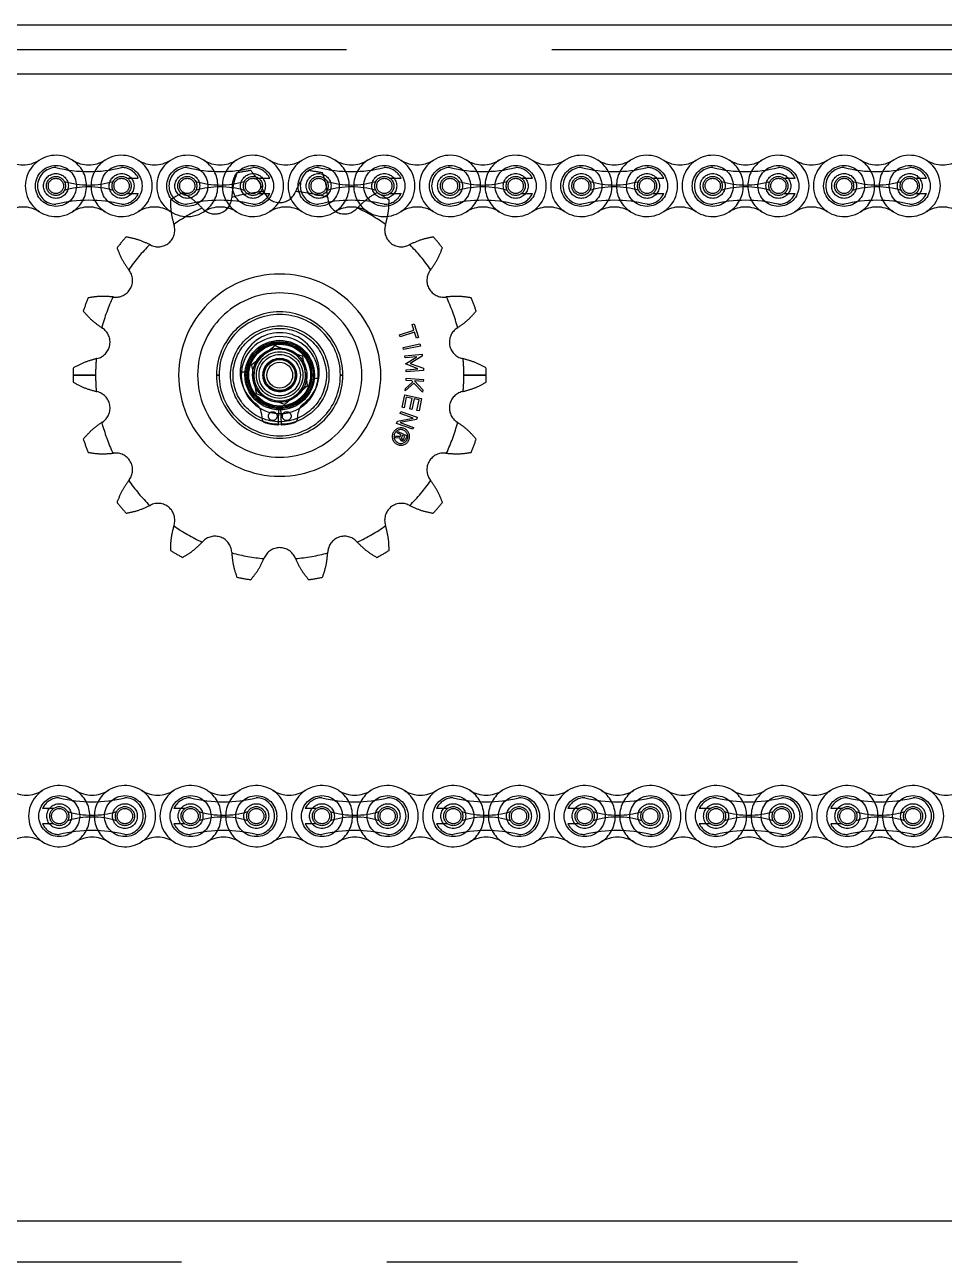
# Model space of a CAD drawing. Header units: metres. Extents: x 0 to 21025, y 0 to 14850.
# Drawn here: x 2607.1 to 2784.9, y 13047.4 to 13286.7 of the extents above; entities that cross this region are included whole.
import ezdxf

# ---------------------------------------------------------------- set-up
doc = ezdxf.new("R2010")
doc.units = ezdxf.units.M
doc.header["$LTSCALE"] = 25
doc.linetypes.add('HIDDEN2', pattern=[4.7625, 3.175, -1.5875])
doc.layers.add('SL4', color=4, linetype='Continuous')
doc.layers.add('ST1', color=7, linetype='HIDDEN2')

msp = doc.modelspace()

# ---------------------------------------------------------------- linework, layer by layer
at = {"layer": 'SL4'}
for p, q in [((2155.821, 13286.681), (2875.564, 13286.681)), ((2875.564, 13277.156), (2167.668, 13277.156)), ((2651.01, 13221.009), (2653.249, 13222.83)), ((2655.489, 13224.652), (2658.186, 13223.623)), ((2661.799, 13216.894), (2659.559, 13215.072)), ((2657.32, 13213.251), (2654.622, 13214.279)), ((1925.564, 13055.444), (2828.064, 13055.444))]:
    msp.add_line(p, q, dxfattribs=at)
for radius in [6, 3, 2.5]:
    msp.add_circle((2656.404, 13218.951), radius, dxfattribs=at)
for start, end in [(129.1229, 189.1229), (69.1229, 129.1229), (9.1229, 69.1229), (189.1229, 249.1229), (309.1229, 9.1229), (249.1229, 309.1229)]:
    msp.add_arc((2656.404, 13218.951), 5, start, end, dxfattribs=at)
for points, knots in [([(2653.249, 13222.83), (2653.302, 13222.873), (2654.059, 13223.488), (2654.8, 13224.091), (2655.489, 13224.652)], [0, 0, 0, 0, 0.0702006, 1, 1, 1, 1]), ([(2658.186, 13223.623), (2658.25, 13223.599), (2659.161, 13223.251), (2660.053, 13222.911), (2660.883, 13222.594)], [0, 0, 0, 0, 0.0702006, 1, 1, 1, 1]), ([(2651.467, 13218.158), (2651.426, 13218.418), (2651.271, 13219.382), (2651.12, 13220.322), (2651.01, 13221.009)], [0, 0, 0, 0, 0.2686336, 1, 1, 1, 1]), ([(2661.341, 13219.744), (2661.299, 13220.003), (2661.144, 13220.968), (2660.994, 13221.907), (2660.883, 13222.594)], [0, 0, 0, 0, 0.2686336, 1, 1, 1, 1]), ([(2651.925, 13215.308), (2651.887, 13215.547), (2651.737, 13216.477), (2651.582, 13217.442), (2651.467, 13218.158)], [0, 0, 0, 0, 0.25755135, 1, 1, 1, 1]), ([(2661.799, 13216.894), (2661.76, 13217.133), (2661.611, 13218.062), (2661.456, 13219.027), (2661.341, 13219.744)], [0, 0, 0, 0, 0.25755135, 1, 1, 1, 1]), ([(2654.622, 13214.279), (2654.558, 13214.304), (2653.648, 13214.651), (2652.755, 13214.992), (2651.925, 13215.308)], [0, 0, 0, 0, 0.0702006, 1, 1, 1, 1]), ([(2659.559, 13215.072), (2659.506, 13215.029), (2658.75, 13214.414), (2658.009, 13213.811), (2657.32, 13213.251)], [0, 0, 0, 0, 0.0702006, 1, 1, 1, 1])]:
    msp.add_open_spline(points, degree=3, knots=knots, dxfattribs=at)
at = {"layer": 'ST1'}
for p, q in [((1875.564, 13281.919), (2875.564, 13281.919)), ((2875.564, 13277.156), (1875.564, 13277.156)), ((2626.937, 13256.997), (2629.061, 13256.997)), ((2652.337, 13256.997), (2654.461, 13256.997)), ((2661.985, 13258.499), (2661.848, 13258.314)), ((2677.737, 13256.997), (2679.861, 13256.997)), ((2703.137, 13256.997), (2705.261, 13256.997)), ((2728.537, 13256.997), (2730.661, 13256.997)), ((2753.937, 13256.997), (2756.061, 13256.997)), ((2779.337, 13256.997), (2781.461, 13256.997)), ((2626.937, 13254.045), (2629.061, 13254.045)), ((2652.337, 13254.045), (2654.461, 13254.045)), ((2677.737, 13254.045), (2679.861, 13254.045)), ((2703.137, 13254.045), (2705.261, 13254.045)), ((2728.537, 13254.045), (2730.661, 13254.045)), ((2753.937, 13254.045), (2756.061, 13254.045)), ((2779.337, 13254.045), (2781.461, 13254.045)), ((2679.572, 13226.705), (2682.363, 13227.613)), ((2682.001, 13228.724), (2682.392, 13228.851)), ((2682.363, 13227.613), (2682.001, 13228.724)), ((2682.392, 13228.851), (2683.239, 13226.249)), ((2679.696, 13226.324), (2679.572, 13226.705)), ((2682.487, 13227.231), (2679.696, 13226.324)), ((2682.849, 13226.122), (2682.487, 13227.231)), ((2683.239, 13226.249), (2682.849, 13226.122)), ((2680.25, 13224.268), (2683.521, 13224.967)), ((2680.334, 13223.875), (2680.25, 13224.268)), ((2683.605, 13224.575), (2680.334, 13223.875)), ((2680.598, 13222.686), (2683.93, 13222.985)), ((2680.633, 13222.287), (2680.598, 13222.686)), ((2683.521, 13224.967), (2683.605, 13224.575)), ((2683.93, 13222.985), (2683.966, 13222.583)), ((2682.895, 13222.487), (2680.633, 13222.287)), ((2680.735, 13221.148), (2682.895, 13222.487)), ((2680.739, 13221.105), (2680.735, 13221.148)), ((2683.102, 13220.17), (2680.739, 13221.105)), ((2683.966, 13222.583), (2681.622, 13221.205)), ((2681.622, 13221.205), (2684.173, 13220.265)), ((2684.173, 13220.265), (2684.208, 13219.871)), ((2620.797, 13218.951), (2616.464, 13218.951)), ((2616.464, 13218.951), (2620.797, 13218.951)), ((2616.464, 13218.951), (2620.797, 13218.951)), ((2620.797, 13218.951), (2616.464, 13218.951)), ((2644.189, 13218.951), (2644.678, 13218.951)), ((2644.678, 13218.951), (2644.189, 13218.951)), ((2644.678, 13218.951), (2644.189, 13218.951)), ((2644.189, 13218.951), (2644.678, 13218.951)), ((2649.954, 13219.516), (2648.98, 13219.601)), ((2648.98, 13219.601), (2649.954, 13219.516)), ((2648.98, 13219.601), (2649.954, 13219.516)), ((2649.954, 13219.516), (2648.98, 13219.601)), ((2663.828, 13218.302), (2662.855, 13218.387)), ((2662.855, 13218.387), (2663.828, 13218.302)), ((2662.855, 13218.387), (2663.828, 13218.302)), ((2663.828, 13218.302), (2662.855, 13218.387)), ((2668.131, 13218.951), (2668.619, 13218.951)), ((2668.619, 13218.951), (2668.131, 13218.951)), ((2668.619, 13218.951), (2668.131, 13218.951)), ((2668.131, 13218.951), (2668.619, 13218.951)), ((2680.827, 13217.936), (2680.857, 13218.336)), ((2681.921, 13217.854), (2680.827, 13217.936)), ((2680.841, 13219.966), (2683.102, 13220.17)), ((2680.876, 13219.571), (2680.841, 13219.966)), ((2680.857, 13218.336), (2684.194, 13218.085)), ((2684.208, 13219.871), (2680.876, 13219.571)), ((2684.194, 13218.085), (2684.163, 13217.685)), ((2696.344, 13218.951), (2692.012, 13218.951)), ((2692.012, 13218.951), (2696.344, 13218.951)), ((2692.012, 13218.951), (2696.344, 13218.951)), ((2696.344, 13218.951), (2692.012, 13218.951)), ((2682.346, 13217.402), (2680.672, 13215.885)), ((2680.672, 13215.885), (2680.71, 13216.382)), ((2680.71, 13216.382), (2682.111, 13217.651)), ((2682.111, 13217.651), (2681.921, 13217.854)), ((2684.008, 13215.634), (2682.346, 13217.402)), ((2682.464, 13217.813), (2684.046, 13216.131)), ((2684.163, 13217.685), (2682.464, 13217.813)), ((2684.046, 13216.131), (2684.008, 13215.634)), ((2680.06, 13212.729), (2680.565, 13215.134)), ((2680.884, 13214.656), (2680.462, 13212.644)), ((2680.565, 13215.134), (2683.84, 13214.447)), ((2681.983, 13214.426), (2680.884, 13214.656)), ((2681.56, 13212.414), (2681.983, 13214.426)), ((2682.384, 13214.342), (2681.962, 13212.33)), ((2683.356, 13214.138), (2682.384, 13214.342)), ((2682.933, 13212.126), (2683.356, 13214.138)), ((2683.84, 13214.447), (2683.335, 13212.041)), ((2652.808, 13211.749), (2652.983, 13210.418)), ((2656.154, 13209.354), (2656.243, 13212.753)), ((2656.566, 13212.753), (2656.654, 13209.354)), ((2659.825, 13210.418), (2660, 13211.749)), ((2679.695, 13211.532), (2679.83, 13211.91)), ((2682.237, 13210.625), (2679.695, 13211.532)), ((2679.83, 13211.91), (2682.981, 13210.786)), ((2680.462, 13212.644), (2680.06, 13212.729)), ((2681.962, 13212.33), (2681.56, 13212.414)), ((2682.981, 13210.786), (2682.822, 13210.341)), ((2683.335, 13212.041), (2682.933, 13212.126)), ((2679.005, 13209.595), (2679.157, 13210.023)), ((2682.157, 13208.473), (2679.005, 13209.595)), ((2679.157, 13210.023), (2682.237, 13210.625)), ((2682.822, 13210.341), (2679.682, 13209.779)), ((2679.682, 13209.779), (2682.291, 13208.851)), ((2682.291, 13208.851), (2682.157, 13208.473)), ((2678.603, 13206.778), (2678.773, 13207.138)), ((2679.632, 13206.802), (2678.603, 13206.778)), ((2678.773, 13207.138), (2679.754, 13207.161)), ((2679.108, 13207.765), (2679.249, 13208.062)), ((2679.869, 13207.405), (2679.108, 13207.765)), ((2679.249, 13208.062), (2681.018, 13207.225)), ((2679.754, 13207.161), (2679.869, 13207.405)), ((2680.08, 13206.556), (2679.946, 13206.274)), ((2679.954, 13206.27), (2680.088, 13206.553)), ((2680.157, 13207.282), (2679.967, 13206.881)), ((2680.6, 13207.072), (2680.157, 13207.282)), ((2680.413, 13206.676), (2680.6, 13207.072)), ((2681.018, 13207.225), (2680.707, 13206.568)), ((2612.662, 13135.162), (2610.539, 13135.162)), ((2638.062, 13135.162), (2635.939, 13135.162)), ((2663.462, 13135.162), (2661.339, 13135.162)), ((2688.862, 13135.162), (2686.739, 13135.162)), ((2714.262, 13135.162), (2712.139, 13135.162)), ((2739.662, 13135.162), (2737.539, 13135.162)), ((2765.062, 13135.162), (2762.939, 13135.162)), ((2612.662, 13132.21), (2610.539, 13132.21)), ((2638.062, 13132.21), (2635.939, 13132.21)), ((2663.462, 13132.21), (2661.339, 13132.21)), ((2688.862, 13132.21), (2686.739, 13132.21)), ((2714.262, 13132.21), (2712.139, 13132.21)), ((2739.662, 13132.21), (2737.539, 13132.21)), ((2765.062, 13132.21), (2762.939, 13132.21)), ((1875.564, 13055.444), (2875.564, 13055.444)), ((2875.564, 13047.444), (1875.564, 13047.444))]:
    msp.add_line(p, q, dxfattribs=at)
for centre, radius in [((2613.13, 13255.521), 3.96), ((2625.83, 13255.521), 3.96), ((2638.53, 13255.521), 3.96), ((2651.23, 13255.521), 3.96), ((2663.93, 13255.521), 3.96), ((2676.63, 13255.521), 3.96), ((2689.33, 13255.521), 3.96), ((2702.03, 13255.521), 3.96), ((2714.73, 13255.521), 3.96), ((2727.43, 13255.521), 3.96), ((2740.13, 13255.521), 3.96), ((2752.83, 13255.521), 3.96), ((2765.53, 13255.521), 3.96), ((2778.23, 13255.521), 3.96), ((2613.13, 13255.521), 2.399), ((2613.13, 13255.521), 1.845), ((2613.13, 13255.521), 1.476), ((2625.83, 13255.521), 2.398), ((2625.83, 13255.521), 1.845), ((2625.83, 13255.521), 1.476), ((2638.53, 13255.521), 2.399), ((2638.53, 13255.521), 1.845), ((2638.53, 13255.521), 1.476), ((2651.23, 13255.521), 2.399), ((2651.23, 13255.521), 1.845), ((2651.23, 13255.521), 1.476), ((2663.93, 13255.521), 2.398), ((2663.93, 13255.521), 1.845), ((2663.93, 13255.521), 1.476), ((2676.63, 13255.521), 2.398), ((2676.63, 13255.521), 1.845), ((2676.63, 13255.521), 1.476), ((2689.33, 13255.521), 2.398), ((2689.33, 13255.521), 1.845), ((2689.33, 13255.521), 1.476), ((2702.03, 13255.521), 2.398), ((2702.03, 13255.521), 1.845), ((2702.03, 13255.521), 1.476), ((2714.73, 13255.521), 2.398), ((2714.73, 13255.521), 1.845), ((2714.73, 13255.521), 1.476), ((2727.43, 13255.521), 2.398), ((2727.43, 13255.521), 1.845), ((2727.43, 13255.521), 1.476), ((2740.13, 13255.521), 2.399), ((2740.13, 13255.521), 1.845), ((2740.13, 13255.521), 1.476), ((2752.83, 13255.521), 2.399), ((2752.83, 13255.521), 1.845), ((2752.83, 13255.521), 1.476), ((2765.53, 13255.521), 2.398), ((2765.53, 13255.521), 1.845), ((2765.53, 13255.521), 1.476), ((2778.23, 13255.521), 2.398), ((2778.23, 13255.521), 1.845), ((2778.23, 13255.521), 1.476), ((2656.404, 13218.951), 9.525), ((2656.404, 13218.951), 9.025), ((2656.404, 13218.951), 6.725), ((2656.404, 13218.951), 6.725), ((2656.404, 13218.951), 6.475), ((2656.404, 13218.951), 6.2), ((2656.404, 13218.951), 5.975), ((2656.404, 13218.951), 5.25), ((2656.404, 13218.951), 5.25), ((2656.404, 13218.951), 4.5), ((2656.404, 13218.951), 4), ((2656.404, 13218.951), 3.25), ((2656.404, 13218.951), 3.25), ((2656.404, 13218.951), 3.2), ((2655.054, 13211.015), 0.85), ((2657.754, 13211.015), 0.85), ((2613.769, 13133.686), 3.96), ((2626.469, 13133.686), 3.96), ((2639.169, 13133.686), 3.96), ((2651.869, 13133.686), 3.96), ((2664.569, 13133.686), 3.96), ((2677.269, 13133.686), 3.96), ((2689.969, 13133.686), 3.96), ((2702.669, 13133.686), 3.96), ((2715.369, 13133.686), 3.96), ((2728.069, 13133.686), 3.96), ((2740.769, 13133.686), 3.96), ((2753.469, 13133.686), 3.96), ((2766.169, 13133.686), 3.96), ((2778.869, 13133.686), 3.96), ((2613.769, 13133.686), 2.398), ((2613.769, 13133.686), 1.845), ((2613.769, 13133.686), 1.476), ((2626.469, 13133.686), 2.398), ((2626.469, 13133.686), 1.845), ((2626.469, 13133.686), 1.476), ((2639.169, 13133.686), 2.399), ((2639.169, 13133.686), 1.845), ((2639.169, 13133.686), 1.476), ((2651.869, 13133.686), 2.399), ((2651.869, 13133.686), 1.845), ((2651.869, 13133.686), 1.476), ((2664.569, 13133.686), 2.399), ((2664.569, 13133.686), 1.845), ((2664.569, 13133.686), 1.476), ((2677.269, 13133.686), 2.399), ((2677.269, 13133.686), 1.845), ((2677.269, 13133.686), 1.476), ((2689.969, 13133.686), 2.398), ((2689.969, 13133.686), 1.845), ((2689.969, 13133.686), 1.476), ((2702.669, 13133.686), 2.398), ((2702.669, 13133.686), 1.845), ((2702.669, 13133.686), 1.476), ((2715.369, 13133.686), 2.398), ((2715.369, 13133.686), 1.845), ((2715.369, 13133.686), 1.476), ((2728.069, 13133.686), 2.398), ((2728.069, 13133.686), 1.845), ((2728.069, 13133.686), 1.476), ((2740.769, 13133.686), 2.398), ((2740.769, 13133.686), 1.845), ((2740.769, 13133.686), 1.476), ((2753.469, 13133.686), 2.398), ((2753.469, 13133.686), 1.845), ((2753.469, 13133.686), 1.476), ((2766.169, 13133.686), 2.399), ((2766.169, 13133.686), 1.845), ((2766.169, 13133.686), 1.476), ((2778.869, 13133.686), 2.398), ((2778.869, 13133.686), 1.845), ((2778.869, 13133.686), 1.476)]:
    msp.add_circle(centre, radius, dxfattribs=at)
for centre, radius, start, end in [((2613.13, 13255.521), 5.92, 57.56669, 302.43331), ((2625.83, 13255.521), 5.92, 237.56669, 122.43331), ((2638.53, 13255.521), 5.92, 57.56669, 302.43331), ((2651.23, 13255.521), 5.92, 237.56669, 122.43331), ((2663.93, 13255.521), 5.92, 57.56669, 302.43331), ((2676.63, 13255.521), 5.92, 237.56669, 122.43331), ((2689.33, 13255.521), 5.92, 57.56669, 302.43331), ((2702.03, 13255.521), 5.92, 237.56669, 122.43331), ((2714.73, 13255.521), 5.92, 57.56669, 302.43331), ((2727.43, 13255.521), 5.92, 237.56669, 122.43331), ((2740.13, 13255.521), 5.92, 57.56669, 302.43331), ((2752.83, 13255.521), 5.92, 237.56669, 122.43331), ((2765.53, 13255.521), 5.92, 57.56669, 302.43331), ((2778.23, 13255.521), 5.92, 237.56669, 122.43331), ((2606.78, 13265.514), 5.92, 237.56669, 302.43331), ((2613.13, 13255.521), 3.552, 90, 270), ((2619.48, 13284.618), 26.322, 256.04015, 283.95985), ((2619.48, 13265.514), 5.92, 237.56669, 302.43331), ((2613.13, 13255.521), 5.92, 302.43324, 57.56676), ((2625.83, 13255.521), 5.92, 122.43324, 237.56676), ((2625.83, 13255.521), 3.552, 24.55336, 90), ((2632.18, 13265.514), 5.92, 237.56669, 302.43331), ((2638.53, 13255.521), 3.552, 90, 270), ((2644.88, 13284.618), 26.322, 256.04015, 283.95985), ((2644.88, 13265.514), 5.92, 237.56669, 302.43331), ((2638.53, 13255.521), 5.92, 302.43324, 57.56676), ((2651.23, 13255.521), 5.92, 122.43324, 237.56676), ((2651.23, 13255.521), 3.552, 24.55336, 90), ((2657.58, 13265.514), 5.92, 237.56669, 302.43331), ((2663.93, 13255.521), 3.552, 90, 270), ((2670.28, 13284.618), 26.322, 256.04015, 283.95985), ((2670.28, 13265.514), 5.92, 237.56669, 302.43331), ((2663.93, 13255.521), 5.92, 302.43324, 57.56676), ((2676.63, 13255.521), 5.92, 122.43324, 237.56676), ((2676.63, 13255.521), 3.552, 24.55336, 90), ((2682.98, 13265.514), 5.92, 237.56669, 302.43331), ((2689.33, 13255.521), 3.552, 90, 270), ((2695.68, 13284.618), 26.322, 256.04015, 283.95985), ((2695.68, 13265.514), 5.92, 237.56669, 302.43331), ((2689.33, 13255.521), 5.92, 302.43324, 57.56676), ((2702.03, 13255.521), 5.92, 122.43324, 237.56676), ((2702.03, 13255.521), 3.552, 24.55336, 90), ((2708.38, 13265.514), 5.92, 237.56669, 302.43331), ((2714.73, 13255.521), 3.552, 90, 270), ((2721.08, 13284.618), 26.322, 256.04015, 283.95985), ((2721.08, 13265.514), 5.92, 237.56669, 302.43331), ((2714.73, 13255.521), 5.92, 302.43324, 57.56676), ((2727.43, 13255.521), 5.92, 122.43324, 237.56676), ((2727.43, 13255.521), 3.552, 24.55336, 90), ((2733.78, 13265.514), 5.92, 237.56669, 302.43331), ((2740.13, 13255.521), 3.552, 90, 270), ((2746.48, 13284.618), 26.322, 256.04015, 283.95985), ((2746.48, 13265.514), 5.92, 237.56669, 302.43331), ((2740.13, 13255.521), 5.92, 302.43324, 57.56676), ((2752.83, 13255.521), 5.92, 122.43324, 237.56676), ((2752.83, 13255.521), 3.552, 24.55336, 90), ((2759.18, 13265.514), 5.92, 237.56669, 302.43331), ((2765.53, 13255.521), 3.552, 90, 270), ((2771.88, 13284.618), 26.322, 256.04015, 283.95985), ((2771.88, 13265.514), 5.92, 237.56669, 302.43331), ((2765.53, 13255.521), 5.92, 302.43324, 57.56676), ((2778.23, 13255.521), 5.92, 122.43324, 237.56676), ((2778.23, 13255.521), 3.552, 24.55336, 90), ((2784.58, 13265.514), 5.92, 237.56669, 302.43331), ((2619.48, 13271.874), 16.175, 252.993, 287.007), ((2644.88, 13271.874), 16.175, 252.993, 287.007), ((2656.404, 13218.951), 39.94, 98.03204, 101.96796), ((2656.404, 13218.951), 39.94, 78.03204, 81.96796), ((2670.28, 13271.874), 16.175, 252.993, 287.007), ((2695.68, 13271.874), 16.175, 252.993, 287.007), ((2721.08, 13271.874), 16.175, 252.993, 287.007), ((2746.48, 13271.874), 16.175, 252.993, 287.007), ((2771.88, 13271.874), 16.175, 252.993, 287.007), ((2619.48, 13239.169), 16.175, 72.993, 107.007), ((2625.83, 13255.521), 3.552, 270, 335.44664), ((2656.404, 13218.951), 39.94, 118.03204, 121.96796), ((2644.88, 13239.169), 16.175, 72.993, 107.007), ((2656.404, 13218.951), 35.607, 94.90066, 105.09934), ((2656.404, 13218.951), 35.607, 94.90066, 105.09934), ((2656.404, 13218.951), 35.607, 94.90066, 105.09934), ((2656.404, 13218.951), 35.607, 94.90066, 105.09934), ((2651.23, 13255.521), 3.552, 270, 335.44664), ((2639.194, 13248.42), 15.39, 22.5, 22.98231), ((2656.404, 13255.548), 3.238, 202.5, 337.5), ((2673.614, 13248.42), 15.39, 157.01769, 157.5), ((2656.404, 13218.951), 35.607, 74.90066, 85.09934), ((2656.404, 13218.951), 35.607, 74.90066, 85.09934), ((2656.404, 13218.951), 35.607, 74.90066, 85.09934), ((2656.404, 13218.951), 35.607, 74.90066, 85.09934), ((2670.28, 13239.169), 16.175, 72.993, 107.007), ((2656.404, 13218.951), 39.94, 58.03204, 61.96796), ((2676.63, 13255.521), 3.552, 270, 335.44664), ((2695.68, 13239.169), 16.175, 72.993, 107.007), ((2702.03, 13255.521), 3.552, 270, 335.44664), ((2721.08, 13239.169), 16.175, 72.993, 107.007), ((2727.43, 13255.521), 3.552, 270, 335.44664), ((2746.48, 13239.169), 16.175, 72.993, 107.007), ((2752.83, 13255.521), 3.552, 270, 335.44664), ((2771.88, 13239.169), 16.175, 72.993, 107.007), ((2778.23, 13255.521), 3.552, 270, 335.44664), ((2606.78, 13245.528), 5.92, 57.56669, 122.43331), ((2619.48, 13226.424), 26.322, 76.04015, 103.95985), ((2619.48, 13245.528), 5.92, 57.56669, 122.43331), ((2632.18, 13245.528), 5.92, 57.56669, 122.43331), ((2644.88, 13226.424), 26.322, 76.04015, 103.95985), ((2643.887, 13253.341), 3.238, 222.5, 357.5), ((2644.88, 13245.528), 5.92, 57.56669, 122.43331), ((2662.498, 13252.529), 15.39, 177.01769, 177.5), ((2657.58, 13245.528), 5.92, 57.56669, 122.43331), ((2670.28, 13226.424), 26.322, 76.04015, 103.95985), ((2650.311, 13252.529), 15.39, 2.5, 2.98231), ((2668.921, 13253.341), 3.238, 182.5, 317.5), ((2670.28, 13245.528), 5.92, 57.56669, 122.43331), ((2682.98, 13245.528), 5.92, 57.56669, 122.43331), ((2695.68, 13226.424), 26.322, 76.04015, 103.95985), ((2695.68, 13245.528), 5.92, 57.56669, 122.43331), ((2708.38, 13245.528), 5.92, 57.56669, 122.43331), ((2721.08, 13226.424), 26.322, 76.04015, 103.95985), ((2721.08, 13245.528), 5.92, 57.56669, 122.43331), ((2733.78, 13245.528), 5.92, 57.56669, 122.43331), ((2746.48, 13226.424), 26.322, 76.04015, 103.95985), ((2746.48, 13245.528), 5.92, 57.56669, 122.43331), ((2759.18, 13245.528), 5.92, 57.56669, 122.43331), ((2771.88, 13226.424), 26.322, 76.04015, 103.95985), ((2771.88, 13245.528), 5.92, 57.56669, 122.43331), ((2784.58, 13245.528), 5.92, 57.56669, 122.43331), ((2656.404, 13218.951), 35.607, 114.90066, 125.09934), ((2656.404, 13218.951), 35.607, 114.90066, 125.09934), ((2656.404, 13218.951), 35.607, 114.90066, 125.09934), ((2656.404, 13218.951), 35.607, 114.90066, 125.09934), ((2630.153, 13240.756), 15.39, 42.5, 42.98231), ((2682.655, 13240.756), 15.39, 137.01769, 137.5), ((2656.404, 13218.951), 35.607, 54.90066, 65.09934), ((2656.404, 13218.951), 35.607, 54.90066, 65.09934), ((2656.404, 13218.951), 35.607, 54.90066, 65.09934), ((2656.404, 13218.951), 35.607, 54.90066, 65.09934), ((2632.88, 13246.986), 3.238, 242.5, 17.5), ((2650.646, 13252.588), 15.39, 197.01769, 197.5), ((2679.928, 13246.986), 3.238, 162.5, 297.5), ((2662.162, 13252.588), 15.39, 342.5, 342.98231), ((2656.404, 13218.951), 39.94, 138.03204, 141.96796), ((2656.404, 13218.951), 39.94, 38.03204, 41.96796), ((2656.404, 13218.951), 35.607, 134.90066, 145.09934), ((2656.404, 13218.951), 35.607, 134.90066, 145.09934), ((2656.404, 13218.951), 35.607, 134.90066, 145.09934), ((2656.404, 13218.951), 35.607, 134.90066, 145.09934), ((2624.278, 13230.463), 15.39, 62.5, 62.98231), ((2688.53, 13230.463), 15.39, 117.01769, 117.5), ((2656.404, 13218.951), 35.607, 34.90066, 45.09934), ((2656.404, 13218.951), 35.607, 34.90066, 45.09934), ((2656.404, 13218.951), 35.607, 34.90066, 45.09934), ((2656.404, 13218.951), 35.607, 34.90066, 45.09934), ((2624.71, 13237.25), 3.238, 262.5, 37.5), ((2639.489, 13248.59), 15.39, 217.01769, 217.5), ((2656.404, 13218.951), 19.544, 0, 180), ((2688.098, 13237.25), 3.238, 142.5, 277.5), ((2673.319, 13248.59), 15.39, 322.5, 322.98231), ((2656.404, 13218.951), 15.88, 0, 180), ((2656.404, 13218.951), 39.94, 158.03204, 161.96796), ((2656.404, 13218.951), 35.607, 154.90066, 165.09934), ((2656.404, 13218.951), 35.607, 154.90066, 165.09934), ((2656.404, 13218.951), 35.607, 154.90066, 165.09934), ((2656.404, 13218.951), 35.607, 154.90066, 165.09934), ((2622.279, 13218.781), 15.39, 82.5, 82.98231), ((2690.53, 13218.781), 15.39, 97.01769, 97.5), ((2656.404, 13218.951), 35.607, 14.90066, 25.09934), ((2656.404, 13218.951), 35.607, 14.90066, 25.09934), ((2656.404, 13218.951), 35.607, 14.90066, 25.09934), ((2656.404, 13218.951), 35.607, 14.90066, 25.09934), ((2656.404, 13218.951), 39.94, 18.03204, 21.96796), ((2656.404, 13218.951), 12.215, 0, 180), ((2656.404, 13218.951), 11.726, 0, 180), ((2656.404, 13218.951), 11.726, 0, 180), ((2656.404, 13218.951), 11.726, 0, 180), ((2656.404, 13218.951), 11.726, 0, 180), ((2620.363, 13225.306), 3.238, 282.5, 57.5), ((2630.372, 13241.017), 15.39, 237.01769, 237.5), ((2692.445, 13225.306), 3.238, 122.5, 257.5), ((2682.436, 13241.017), 15.39, 302.5, 302.98231), ((2656.404, 13219.508), 7.643, 306.50645, 233.49355), ((2656.404, 13218.951), 7.452, 355, 175), ((2656.404, 13218.951), 7.452, 355, 175), ((2656.404, 13218.951), 7.452, 355, 175), ((2656.404, 13218.951), 7.452, 355, 175), ((2656.404, 13218.951), 6.2, 271.49225, 268.50775), ((2656.404, 13218.951), 39.94, 178.03204, 180), ((2656.404, 13218.951), 35.607, 174.90066, 180), ((2656.404, 13218.951), 35.607, 174.90066, 180), ((2656.404, 13218.951), 35.607, 174.90066, 180), ((2656.404, 13218.951), 35.607, 174.90066, 180), ((2624.395, 13207.119), 15.39, 102.5, 102.98231), ((2688.413, 13207.119), 15.39, 77.01769, 77.5), ((2656.404, 13218.951), 35.607, 0, 5.09934), ((2656.404, 13218.951), 35.607, 0, 5.09934), ((2656.404, 13218.951), 35.607, 0, 5.09934), ((2656.404, 13218.951), 35.607, 0, 5.09934), ((2656.404, 13218.951), 39.94, 0, 1.96796), ((2656.404, 13218.951), 39.94, 180, 181.96796), ((2656.404, 13218.951), 35.607, 180, 185.09934), ((2656.404, 13218.951), 35.607, 180, 185.09934), ((2656.404, 13218.951), 35.607, 180, 185.09934), ((2656.404, 13218.951), 35.607, 180, 185.09934), ((2656.404, 13218.951), 19.544, 180, 0), ((2656.404, 13218.951), 15.88, 180, 0), ((2656.404, 13218.951), 12.215, 180, 0), ((2656.404, 13218.951), 11.726, 180, 0), ((2656.404, 13218.951), 11.726, 180, 0), ((2656.404, 13218.951), 11.726, 180, 0), ((2656.404, 13218.951), 11.726, 180, 0), ((2656.404, 13218.951), 7.452, 175, 355), ((2656.404, 13218.951), 7.452, 175, 355), ((2656.404, 13218.951), 7.452, 175, 355), ((2656.404, 13218.951), 7.452, 175, 355), ((2656.404, 13218.951), 35.607, 354.90066, 0), ((2656.404, 13218.951), 35.607, 354.90066, 0), ((2656.404, 13218.951), 35.607, 354.90066, 0), ((2656.404, 13218.951), 35.607, 354.90066, 0), ((2656.404, 13218.951), 39.94, 358.03204, 0), ((2624.395, 13230.783), 15.39, 257.01769, 257.5), ((2620.363, 13212.596), 3.238, 302.5, 77.5), ((2692.445, 13212.596), 3.238, 102.5, 237.5), ((2688.413, 13230.783), 15.39, 282.5, 282.98231), ((2650.43, 13211.436), 2.398, 7.5, 53.49355), ((2662.378, 13211.436), 2.398, 126.50645, 172.5), ((2630.372, 13196.885), 15.39, 122.5, 122.98231), ((2656.404, 13218.951), 35.607, 194.90066, 205.09934), ((2656.404, 13218.951), 35.607, 194.90066, 205.09934), ((2656.404, 13218.951), 35.607, 194.90066, 205.09934), ((2656.404, 13218.951), 35.607, 194.90066, 205.09934), ((2653.727, 13210.516), 0.75, 187.5, 252.39018), ((2656.404, 13218.951), 9.6, 252.39018, 268.50775), ((2656.404, 13218.951), 9.6, 271.49225, 287.60982), ((2659.082, 13210.516), 0.75, 287.60982, 352.5), ((2679.839, 13207.071), 1.673, 90, 270), ((2679.839, 13207.071), 1.339, 90, 270), ((2679.839, 13207.071), 1.673, 270, 90), ((2679.839, 13207.071), 1.339, 270, 90), ((2656.404, 13218.951), 35.607, 334.90066, 345.09934), ((2656.404, 13218.951), 35.607, 334.90066, 345.09934), ((2656.404, 13218.951), 35.607, 334.90066, 345.09934), ((2656.404, 13218.951), 35.607, 334.90066, 345.09934), ((2682.436, 13196.885), 15.39, 57.01769, 57.5), ((2656.404, 13218.951), 39.94, 198.03204, 201.96796), ((2680.189, 13206.776), 0.558, 177.38053, 244.22985), ((2680.189, 13206.776), 0.245, 154.69547, 243.64226), ((2680.189, 13206.776), 0.558, 245.12571, 338.07454), ((2680.189, 13206.776), 0.245, 245.69677, 336.02659), ((2656.404, 13218.951), 39.94, 338.03204, 341.96796), ((2622.279, 13219.122), 15.39, 277.01769, 277.5), ((2624.71, 13200.653), 3.238, 322.5, 97.5), ((2688.098, 13200.653), 3.238, 82.5, 217.5), ((2690.53, 13219.122), 15.39, 262.5, 262.98231), ((2639.489, 13189.312), 15.39, 142.5, 142.98231), ((2656.404, 13218.951), 35.607, 214.90066, 225.09934), ((2656.404, 13218.951), 35.607, 214.90066, 225.09934), ((2656.404, 13218.951), 35.607, 214.90066, 225.09934), ((2656.404, 13218.951), 35.607, 214.90066, 225.09934), ((2656.404, 13218.951), 35.607, 314.90066, 325.09934), ((2656.404, 13218.951), 35.607, 314.90066, 325.09934), ((2656.404, 13218.951), 35.607, 314.90066, 325.09934), ((2656.404, 13218.951), 35.607, 314.90066, 325.09934), ((2673.319, 13189.312), 15.39, 37.01769, 37.5), ((2656.404, 13218.951), 39.94, 218.03204, 221.96796), ((2632.88, 13190.916), 3.238, 342.5, 117.5), ((2679.928, 13190.916), 3.238, 62.5, 197.5), ((2656.404, 13218.951), 39.94, 318.03204, 321.96796), ((2624.278, 13207.44), 15.39, 297.01769, 297.5), ((2688.53, 13207.44), 15.39, 242.5, 242.98231), ((2650.646, 13185.315), 15.39, 162.5, 162.98231), ((2656.404, 13218.951), 35.607, 234.90066, 245.09934), ((2656.404, 13218.951), 35.607, 234.90066, 245.09934), ((2656.404, 13218.951), 35.607, 234.90066, 245.09934), ((2656.404, 13218.951), 35.607, 234.90066, 245.09934), ((2656.404, 13218.951), 35.607, 294.90066, 305.09934), ((2656.404, 13218.951), 35.607, 294.90066, 305.09934), ((2656.404, 13218.951), 35.607, 294.90066, 305.09934), ((2656.404, 13218.951), 35.607, 294.90066, 305.09934), ((2662.162, 13185.315), 15.39, 17.01769, 17.5), ((2643.887, 13184.561), 3.238, 2.5, 137.5), ((2668.921, 13184.561), 3.238, 42.5, 177.5), ((2656.404, 13218.951), 39.94, 238.03204, 241.96796), ((2630.153, 13197.146), 15.39, 317.01769, 317.5), ((2662.498, 13185.374), 15.39, 182.5, 182.98231), ((2656.404, 13218.951), 35.607, 254.90066, 265.09934), ((2656.404, 13218.951), 35.607, 254.90066, 265.09934), ((2656.404, 13218.951), 35.607, 254.90066, 265.09934), ((2656.404, 13218.951), 35.607, 254.90066, 265.09934), ((2656.404, 13182.354), 3.238, 22.5, 157.5), ((2656.404, 13218.951), 35.607, 274.90066, 285.09934), ((2656.404, 13218.951), 35.607, 274.90066, 285.09934), ((2656.404, 13218.951), 35.607, 274.90066, 285.09934), ((2656.404, 13218.951), 35.607, 274.90066, 285.09934), ((2650.311, 13185.374), 15.39, 357.01769, 357.5), ((2682.655, 13197.146), 15.39, 222.5, 222.98231), ((2656.404, 13218.951), 39.94, 298.03204, 301.96796), ((2639.194, 13189.483), 15.39, 337.01769, 337.5), ((2673.614, 13189.483), 15.39, 202.5, 202.98231), ((2656.404, 13218.951), 39.94, 258.03204, 261.96796), ((2656.404, 13218.951), 39.94, 278.03204, 281.96796), ((2613.769, 13133.686), 5.92, 57.56669, 302.43331), ((2626.469, 13133.686), 5.92, 237.56669, 122.43331), ((2639.169, 13133.686), 5.92, 57.56669, 302.43331), ((2651.869, 13133.686), 5.92, 237.56669, 122.43331), ((2664.569, 13133.686), 5.92, 57.56669, 302.43331), ((2677.269, 13133.686), 5.92, 237.56669, 122.43331), ((2689.969, 13133.686), 5.92, 57.56669, 302.43331), ((2702.669, 13133.686), 5.92, 237.56669, 122.43331), ((2715.369, 13133.686), 5.92, 57.56669, 302.43331), ((2728.069, 13133.686), 5.92, 237.56669, 122.43331), ((2740.769, 13133.686), 5.92, 57.56669, 302.43331), ((2753.469, 13133.686), 5.92, 237.56669, 122.43331), ((2766.169, 13133.686), 5.92, 57.56669, 302.43331), ((2778.869, 13133.686), 5.92, 237.56669, 122.43331), ((2607.42, 13143.679), 5.92, 237.56669, 302.43331), ((2613.769, 13133.686), 3.552, 90, 155.44664), ((2620.119, 13162.783), 26.322, 256.04015, 283.95985), ((2620.119, 13143.679), 5.92, 237.56669, 302.43331), ((2613.769, 13133.686), 5.92, 302.43324, 57.56676), ((2626.469, 13133.686), 5.92, 122.43324, 237.56676), ((2626.469, 13133.686), 3.552, 270, 90), ((2632.819, 13143.679), 5.92, 237.56669, 302.43331), ((2639.169, 13133.686), 3.552, 90, 155.44664), ((2645.519, 13162.783), 26.322, 256.04015, 283.95985), ((2645.519, 13143.679), 5.92, 237.56669, 302.43331), ((2639.169, 13133.686), 5.92, 302.43324, 57.56676), ((2651.869, 13133.686), 5.92, 122.43324, 237.56676), ((2651.869, 13133.686), 3.552, 270, 90), ((2658.219, 13143.679), 5.92, 237.56669, 302.43331), ((2664.569, 13133.686), 3.552, 90, 155.44664), ((2670.919, 13162.783), 26.322, 256.04015, 283.95985), ((2670.919, 13143.679), 5.92, 237.56669, 302.43331), ((2664.569, 13133.686), 5.92, 302.43324, 57.56676), ((2677.269, 13133.686), 5.92, 122.43324, 237.56676), ((2677.269, 13133.686), 3.552, 270, 90), ((2683.619, 13143.679), 5.92, 237.56669, 302.43331), ((2689.969, 13133.686), 3.552, 90, 155.44664), ((2696.319, 13162.783), 26.322, 256.04015, 283.95985), ((2696.319, 13143.679), 5.92, 237.56669, 302.43331), ((2689.969, 13133.686), 5.92, 302.43324, 57.56676), ((2702.669, 13133.686), 5.92, 122.43324, 237.56676), ((2702.669, 13133.686), 3.552, 270, 90), ((2709.019, 13143.679), 5.92, 237.56669, 302.43331), ((2715.369, 13133.686), 3.552, 90, 155.44664), ((2721.719, 13162.783), 26.322, 256.04015, 283.95985), ((2721.719, 13143.679), 5.92, 237.56669, 302.43331), ((2715.369, 13133.686), 5.92, 302.43324, 57.56676), ((2728.069, 13133.686), 5.92, 122.43324, 237.56676), ((2728.069, 13133.686), 3.552, 270, 90), ((2734.419, 13143.679), 5.92, 237.56669, 302.43331), ((2740.769, 13133.686), 3.552, 90, 155.44664), ((2747.119, 13162.783), 26.322, 256.04015, 283.95985), ((2747.119, 13143.679), 5.92, 237.56669, 302.43331), ((2740.769, 13133.686), 5.92, 302.43324, 57.56676), ((2753.469, 13133.686), 5.92, 122.43324, 237.56676), ((2753.469, 13133.686), 3.552, 270, 90), ((2759.819, 13143.679), 5.92, 237.56669, 302.43331), ((2766.169, 13133.686), 3.552, 90, 155.44664), ((2772.519, 13162.783), 26.322, 256.04015, 283.95985), ((2772.519, 13143.679), 5.92, 237.56669, 302.43331), ((2766.169, 13133.686), 5.92, 302.43324, 57.56676), ((2778.869, 13133.686), 5.92, 122.43324, 237.56676), ((2778.869, 13133.686), 3.552, 270, 90), ((2785.219, 13143.679), 5.92, 237.56669, 302.43331), ((2620.119, 13150.039), 16.175, 252.993, 287.007), ((2645.519, 13150.039), 16.175, 252.993, 287.007), ((2670.919, 13150.039), 16.175, 252.993, 287.007), ((2696.319, 13150.039), 16.175, 252.993, 287.007), ((2721.719, 13150.039), 16.175, 252.993, 287.007), ((2747.119, 13150.039), 16.175, 252.993, 287.007), ((2772.519, 13150.039), 16.175, 252.993, 287.007), ((2613.769, 13133.686), 3.552, 204.55336, 270), ((2620.119, 13117.334), 16.175, 72.993, 107.007), ((2639.169, 13133.686), 3.552, 204.55336, 270), ((2645.519, 13117.334), 16.175, 72.993, 107.007), ((2664.569, 13133.686), 3.552, 204.55336, 270), ((2670.919, 13117.334), 16.175, 72.993, 107.007), ((2689.969, 13133.686), 3.552, 204.55336, 270), ((2696.319, 13117.334), 16.175, 72.993, 107.007), ((2715.369, 13133.686), 3.552, 204.55336, 270), ((2721.719, 13117.334), 16.175, 72.993, 107.007), ((2740.769, 13133.686), 3.552, 204.55336, 270), ((2747.119, 13117.334), 16.175, 72.993, 107.007), ((2766.169, 13133.686), 3.552, 204.55336, 270), ((2772.519, 13117.334), 16.175, 72.993, 107.007), ((2607.42, 13123.693), 5.92, 57.56669, 122.43331), ((2620.119, 13104.589), 26.322, 76.04015, 103.95985), ((2620.119, 13123.693), 5.92, 57.56669, 122.43331), ((2632.819, 13123.693), 5.92, 57.56669, 122.43331), ((2645.519, 13104.589), 26.322, 76.04015, 103.95985), ((2645.519, 13123.693), 5.92, 57.56669, 122.43331), ((2658.219, 13123.693), 5.92, 57.56669, 122.43331), ((2670.919, 13104.589), 26.322, 76.04015, 103.95985), ((2670.919, 13123.693), 5.92, 57.56669, 122.43331), ((2683.619, 13123.693), 5.92, 57.56669, 122.43331), ((2696.319, 13104.589), 26.322, 76.04015, 103.95985), ((2696.319, 13123.693), 5.92, 57.56669, 122.43331), ((2709.019, 13123.693), 5.92, 57.56669, 122.43331), ((2721.719, 13104.589), 26.322, 76.04015, 103.95985), ((2721.719, 13123.693), 5.92, 57.56669, 122.43331), ((2734.419, 13123.693), 5.92, 57.56669, 122.43331), ((2747.119, 13104.589), 26.322, 76.04015, 103.95985), ((2747.119, 13123.693), 5.92, 57.56669, 122.43331), ((2759.819, 13123.693), 5.92, 57.56669, 122.43331), ((2772.519, 13104.589), 26.322, 76.04015, 103.95985), ((2772.519, 13123.693), 5.92, 57.56669, 122.43331), ((2785.219, 13123.693), 5.92, 57.56669, 122.43331)]:
    msp.add_arc(centre, radius, start, end, dxfattribs=at)
for points, knots in [([(2648.122, 13258.023), (2647.867, 13257.274), (2647.358, 13255.776), (2647.205, 13254.145), (2647.129, 13253.329)], [0, 0, 0, 0, 0.5001333, 1, 1, 1, 1]), ([(2653.362, 13254.428), (2653.012, 13255.168), (2652.31, 13256.648), (2651.319, 13257.882), (2650.823, 13258.499)], [0, 0, 0, 0, 0.4994185, 1, 1, 1, 1]), ([(2660.584, 13256.605), (2660.579, 13256.599), (2660.103, 13255.956), (2659.773, 13255.189), (2659.446, 13254.428)], [0, 0, 0, 0, 0.0094216, 1, 1, 1, 1]), ([(2665.68, 13253.329), (2665.603, 13254.143), (2665.45, 13255.775), (2664.941, 13257.273), (2664.686, 13258.023)], [0, 0, 0, 0, 0.4990977, 1, 1, 1, 1]), ([(2641.412, 13251.249), (2640.83, 13251.824), (2639.664, 13252.975), (2638.311, 13253.795), (2637.634, 13254.206)], [0, 0, 0, 0, 0.4994786, 1, 1, 1, 1]), ([(2675.175, 13254.206), (2674.497, 13253.795), (2673.144, 13252.975), (2671.979, 13251.824), (2671.397, 13251.249)], [0, 0, 0, 0, 0.500514, 1, 1, 1, 1]), ([(2635.258, 13252.834), (2635.275, 13252.043), (2635.309, 13250.461), (2635.723, 13248.876), (2635.93, 13248.084)], [0, 0, 0, 0, 0.5003717, 1, 1, 1, 1]), ([(2676.878, 13248.084), (2677.085, 13248.875), (2677.499, 13250.461), (2677.533, 13252.042), (2677.55, 13252.834)], [0, 0, 0, 0, 0.4994271, 1, 1, 1, 1]), ([(2631.27, 13244.173), (2630.526, 13244.514), (2629.037, 13245.198), (2627.485, 13245.506), (2626.708, 13245.66)], [0, 0, 0, 0, 0.499464, 1, 1, 1, 1]), ([(2686.1, 13245.66), (2685.324, 13245.506), (2683.772, 13245.198), (2682.283, 13244.514), (2681.539, 13244.173)], [0, 0, 0, 0, 0.5005288, 1, 1, 1, 1]), ([(2624.945, 13243.558), (2625.231, 13242.82), (2625.804, 13241.345), (2626.736, 13239.997), (2627.201, 13239.324)], [0, 0, 0, 0, 0.5005125, 1, 1, 1, 1]), ([(2685.607, 13239.324), (2686.073, 13239.997), (2687.004, 13241.345), (2687.577, 13242.82), (2687.864, 13243.558)], [0, 0, 0, 0, 0.49948, 1, 1, 1, 1]), ([(2624.159, 13234.055), (2623.344, 13234.122), (2621.711, 13234.254), (2620.147, 13234.013), (2619.364, 13233.892)], [0, 0, 0, 0, 0.4991241, 1, 1, 1, 1]), ([(2693.444, 13233.892), (2692.662, 13234.013), (2691.099, 13234.254), (2689.466, 13234.122), (2688.649, 13234.055)], [0, 0, 0, 0, 0.5001515, 1, 1, 1, 1]), ([(2618.426, 13231.315), (2618.948, 13230.719), (2619.99, 13229.529), (2621.327, 13228.581), (2621.994, 13228.107)], [0, 0, 0, 0, 0.50053357, 1, 1, 1, 1]), ([(2690.814, 13228.107), (2691.482, 13228.581), (2692.818, 13229.529), (2693.861, 13230.719), (2694.382, 13231.315)], [0, 0, 0, 0, 0.4994593, 1, 1, 1, 1]), ([(2620.938, 13222.116), (2620.149, 13221.9), (2618.569, 13221.466), (2617.182, 13220.704), (2616.488, 13220.323)], [0, 0, 0, 0, 0.4990975, 1, 1, 1, 1]), ([(2696.321, 13220.323), (2695.627, 13220.704), (2694.24, 13221.465), (2692.66, 13221.899), (2691.871, 13222.116)], [0, 0, 0, 0, 0.5001332, 1, 1, 1, 1]), ([(2616.488, 13217.58), (2617.181, 13217.199), (2618.568, 13216.437), (2620.148, 13216.003), (2620.938, 13215.786)], [0, 0, 0, 0, 0.5001332, 1, 1, 1, 1]), ([(2691.871, 13215.786), (2692.659, 13216.003), (2694.239, 13216.437), (2695.626, 13217.198), (2696.321, 13217.58)], [0, 0, 0, 0, 0.4990977, 1, 1, 1, 1]), ([(2621.994, 13209.795), (2621.327, 13209.321), (2619.99, 13208.373), (2618.948, 13207.183), (2618.426, 13206.588)], [0, 0, 0, 0, 0.4994593, 1, 1, 1, 1]), ([(2694.382, 13206.588), (2693.861, 13207.183), (2692.818, 13208.373), (2691.482, 13209.321), (2690.814, 13209.795)], [0, 0, 0, 0, 0.5005334, 1, 1, 1, 1]), ([(2619.364, 13204.01), (2620.146, 13203.889), (2621.71, 13203.648), (2623.343, 13203.781), (2624.159, 13203.847)], [0, 0, 0, 0, 0.50015152, 1, 1, 1, 1]), ([(2688.649, 13203.847), (2689.464, 13203.781), (2691.097, 13203.648), (2692.661, 13203.889), (2693.444, 13204.01)], [0, 0, 0, 0, 0.4991241, 1, 1, 1, 1]), ([(2627.201, 13198.578), (2626.736, 13197.905), (2625.804, 13196.557), (2625.231, 13195.082), (2624.945, 13194.344)], [0, 0, 0, 0, 0.49948, 1, 1, 1, 1]), ([(2687.864, 13194.344), (2687.577, 13195.082), (2687.004, 13196.557), (2686.073, 13197.905), (2685.607, 13198.578)], [0, 0, 0, 0, 0.5005125, 1, 1, 1, 1]), ([(2626.708, 13192.243), (2627.485, 13192.397), (2629.037, 13192.705), (2630.526, 13193.388), (2631.27, 13193.729)], [0, 0, 0, 0, 0.50052878, 1, 1, 1, 1]), ([(2681.539, 13193.729), (2682.283, 13193.388), (2683.772, 13192.705), (2685.324, 13192.397), (2686.1, 13192.243)], [0, 0, 0, 0, 0.499464, 1, 1, 1, 1]), ([(2635.93, 13189.819), (2635.723, 13189.027), (2635.309, 13187.442), (2635.275, 13185.86), (2635.258, 13185.068)], [0, 0, 0, 0, 0.4994271, 1, 1, 1, 1]), ([(2677.55, 13185.068), (2677.533, 13185.86), (2677.499, 13187.442), (2677.085, 13189.027), (2676.878, 13189.819)], [0, 0, 0, 0, 0.5003717, 1, 1, 1, 1]), ([(2637.634, 13183.697), (2638.311, 13184.107), (2639.664, 13184.927), (2640.83, 13186.079), (2641.412, 13186.654)], [0, 0, 0, 0, 0.500514, 1, 1, 1, 1]), ([(2647.129, 13184.573), (2647.205, 13183.759), (2647.358, 13182.128), (2647.867, 13180.63), (2648.122, 13179.879)], [0, 0, 0, 0, 0.4990977, 1, 1, 1, 1]), ([(2664.686, 13179.879), (2664.941, 13180.629), (2665.45, 13182.126), (2665.603, 13183.758), (2665.68, 13184.573)], [0, 0, 0, 0, 0.50013333, 1, 1, 1, 1]), ([(2671.397, 13186.654), (2671.979, 13186.079), (2673.144, 13184.927), (2674.497, 13184.107), (2675.175, 13183.697)], [0, 0, 0, 0, 0.4994786, 1, 1, 1, 1]), ([(2650.823, 13179.403), (2651.319, 13180.02), (2652.31, 13181.253), (2653.012, 13182.734), (2653.362, 13183.474)], [0, 0, 0, 0, 0.5002609, 1, 1, 1, 1]), ([(2659.446, 13183.474), (2659.796, 13182.734), (2660.498, 13181.254), (2661.489, 13180.02), (2661.985, 13179.403)], [0, 0, 0, 0, 0.4994185, 1, 1, 1, 1])]:
    msp.add_open_spline(points, degree=3, knots=knots, dxfattribs=at)

doc.saveas('drawing.dxf')
